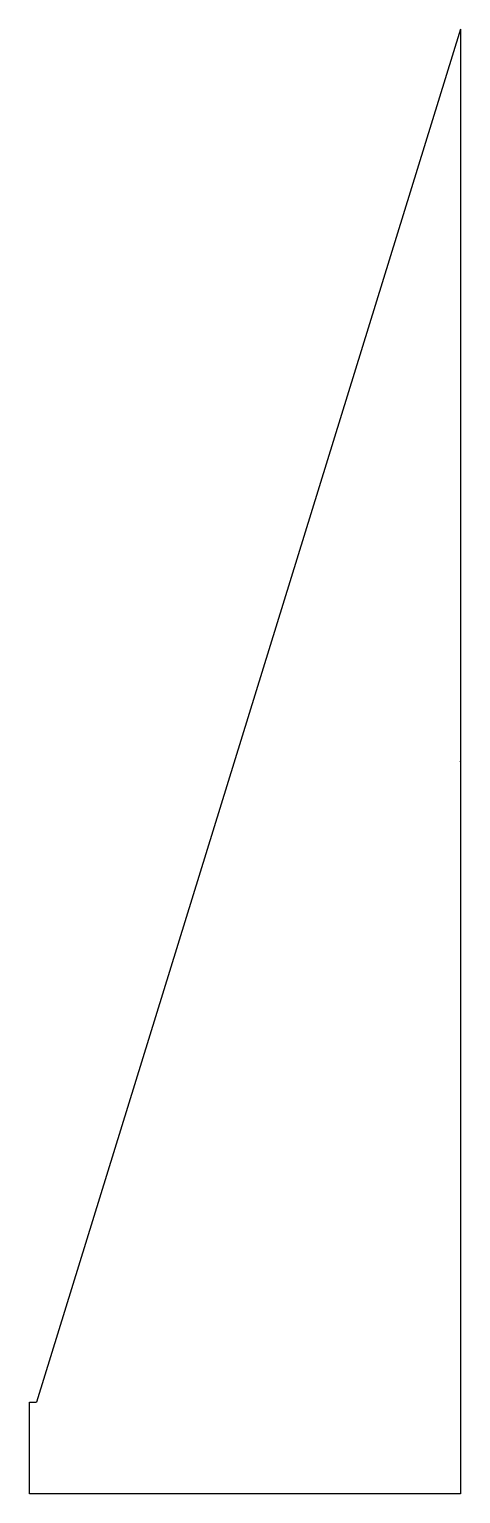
# Model space of a CAD drawing. Header units: millimetres. Extents: x -26 to 0, y -44.2 to 44.2.
import ezdxf

# ---------------------------------------------------------------- set-up
doc = ezdxf.new("R2010")
doc.units = ezdxf.units.MM
doc.header["$PDSIZE"] = -1

msp = doc.modelspace()

# ---------------------------------------------------------------- linework, layer by layer
at = {"color": 7, "linetype": 'Continuous'}
for p, q in [((0, 44.205), (-25.563, -38.683)), ((0, 44.205), (0, -44.205)), ((-26, -38.685), (-25.563, -38.683)), ((-26, -44.205), (-26, -38.685)), ((0, -44.205), (-26, -44.205))]:
    msp.add_line(p, q, dxfattribs=at)
msp.add_point((0, 0), dxfattribs=at)

doc.saveas('drawing.dxf')
